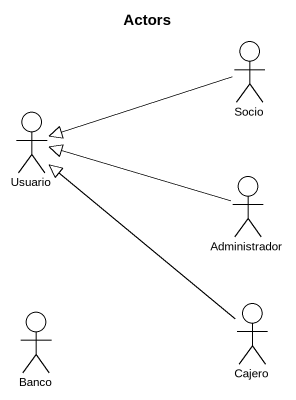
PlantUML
@startuml
title Actors
actor Socio
actor Usuario
actor Administrador
actor Banco
actor Cajero
Socio -left-|> Usuario
Administrador -left-|> Usuario
Cajero -up-|> Usuario
@enduml
